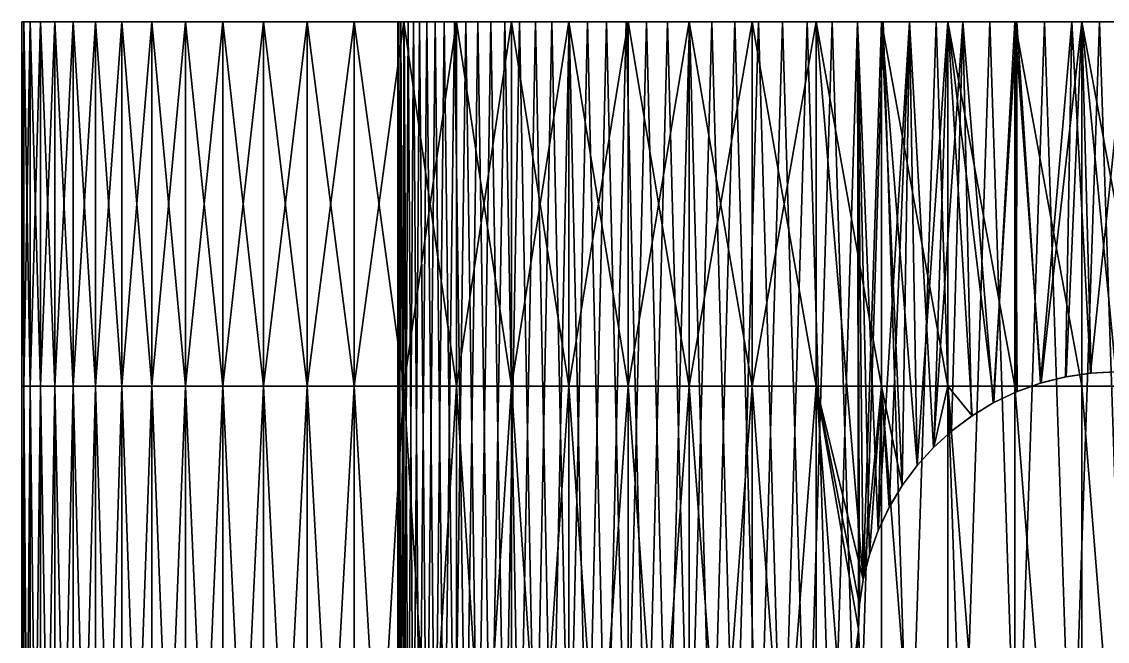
# Model space of a CAD drawing. Extents: x -9 to 9, y 0 to 10.
# Drawn here: x -9 to -0.07, y 4.9 to 10 of the extents above; entities that cross this region are included whole.
import ezdxf

# ---------------------------------------------------------------- set-up
doc = ezdxf.new("R2010")
doc.units = 0
doc.layers.get('0').update_dxf_attribs({"linetype": 'CONTINUOUS'})

msp = doc.modelspace()

# ---------------------------------------------------------------- linework, layer by layer
for points in [[(-8.98293, 10, -0.554048), (-8.98293, 7, -0.554048), (-9, 10)], [(-9, 10), (-8.98293, 7, -0.554048), (-9, 7)], [(-9, 10), (-9, 7), (-8.98293, 10, 0.554048)], [(-8.98293, 10, 0.554048), (-9, 7), (-8.98293, 7, 0.554048)], [(-8.98293, 10, 0.554048), (-5.89726, 10, 0.405485), (-9, 10)], [(-9, 10), (-5.89726, 10, 0.405485), (-5.905853, 10, -0.048532)], [(-9, 10), (-5.905853, 10, -0.048532), (-8.98293, 10, -0.554048)], [(-8.931785, 10, -1.105995), (-8.931785, 7, -1.105995), (-8.98293, 10, -0.554048)], [(-8.98293, 10, -0.554048), (-8.931785, 7, -1.105995), (-8.98293, 7, -0.554048)], [(-8.98293, 10, 0.554048), (-8.98293, 7, 0.554048), (-8.931785, 10, 1.105995)], [(-8.931785, 10, 1.105995), (-8.98293, 7, 0.554048), (-8.931785, 7, 1.105995)], [(-8.931785, 10, 1.105995), (-5.89726, 10, 0.405485), (-8.98293, 10, 0.554048)], [(-8.98293, 10, -0.554048), (-5.905853, 10, -0.048532), (-5.880085, 10, -0.501898)], [(-8.98293, 10, -0.554048), (-5.880085, 10, -0.501898), (-8.931785, 10, -1.105995)], [(-8.846758, 10, -1.653746), (-8.846758, 7, -1.653746), (-8.931785, 10, -1.105995)], [(-8.931785, 10, -1.105995), (-8.846758, 7, -1.653746), (-8.931785, 7, -1.105995)], [(-8.931785, 10, 1.105995), (-8.931785, 7, 1.105995), (-8.846758, 10, 1.653746)], [(-8.846758, 10, 1.653746), (-8.931785, 7, 1.105995), (-8.846758, 7, 1.653746)], [(-8.846758, 10, 1.653746), (-5.854354, 10, 0.857551), (-8.931785, 10, 1.105995)], [(-8.931785, 10, 1.105995), (-5.854354, 10, 0.857551), (-5.89726, 10, 0.405485)], [(-8.931785, 10, -1.105995), (-5.880085, 10, -0.501898), (-5.820104, 10, -0.952017)], [(-8.931785, 10, -1.105995), (-5.820104, 10, -0.952017), (-8.846758, 10, -1.653746)], [(-8.728172, 10, -2.195224), (-8.728172, 7, -2.195224), (-8.846758, 10, -1.653746)], [(-8.846758, 10, -1.653746), (-8.728172, 7, -2.195224), (-8.846758, 7, -1.653746)], [(-8.846758, 10, 1.653746), (-8.846758, 7, 1.653746), (-8.728172, 10, 2.195224)], [(-8.728172, 10, 2.195224), (-8.846758, 7, 1.653746), (-8.728172, 7, 2.195224)], [(-8.728172, 10, 2.195224), (-5.777382, 10, 1.305077), (-8.846758, 10, 1.653746)], [(-8.846758, 10, 1.653746), (-5.777382, 10, 1.305077), (-5.854354, 10, 0.857551)], [(-8.846758, 10, -1.653746), (-5.820104, 10, -0.952017), (-5.726252, 10, -1.39631)], [(-8.846758, 10, -1.653746), (-5.726252, 10, -1.39631), (-8.728172, 10, -2.195224)], [(-8.576478, 10, -2.728374), (-8.576478, 7, -2.728374), (-8.728172, 10, -2.195224)], [(-8.728172, 10, -2.195224), (-8.576478, 7, -2.728374), (-8.728172, 7, -2.195224)], [(-8.728172, 10, 2.195224), (-8.728172, 7, 2.195224), (-8.576478, 10, 2.728374)], [(-8.576478, 10, 2.728374), (-8.728172, 7, 2.195224), (-8.576478, 7, 2.728374)], [(-8.576478, 10, 2.728374), (-5.666785, 10, 1.745501), (-8.728172, 10, 2.195224)], [(-8.728172, 10, 2.195224), (-5.666785, 10, 1.745501), (-5.777382, 10, 1.305077)], [(-8.728172, 10, -2.195224), (-5.726252, 10, -1.39631), (-8.576478, 10, -2.728374)], [(-8.39225, 10, -3.251175), (-8.39225, 7, -3.251175), (-8.576478, 10, -2.728374)], [(-8.576478, 10, -2.728374), (-8.39225, 7, -3.251175), (-8.576478, 7, -2.728374)], [(-8.576478, 10, 2.728374), (-8.576478, 7, 2.728374), (-8.39225, 10, 3.251175)], [(-8.39225, 10, 3.251175), (-8.576478, 7, 2.728374), (-8.39225, 7, 3.251175)], [(-8.39225, 10, 3.251175), (-5.523196, 10, 2.176299), (-8.576478, 10, 2.728374)], [(-8.576478, 10, 2.728374), (-5.523196, 10, 2.176299), (-5.666785, 10, 1.745501)], [(-8.576478, 10, -2.728374), (-5.726252, 10, -1.39631), (-5.599068, 10, -1.832233)], [(-8.576478, 10, -2.728374), (-5.599068, 10, -1.832233), (-8.39225, 10, -3.251175)], [(-8.176188, 10, -3.761643), (-8.176188, 7, -3.761643), (-8.39225, 10, -3.251175)], [(-8.39225, 10, -3.251175), (-8.176188, 7, -3.761643), (-8.39225, 7, -3.251175)], [(-8.39225, 10, 3.251175), (-8.39225, 7, 3.251175), (-8.176188, 10, 3.761643)], [(-8.176188, 10, 3.761643), (-8.39225, 7, 3.251175), (-8.176188, 7, 3.761643)], [(-8.176188, 10, 3.761643), (-5.523196, 10, 2.176299), (-8.39225, 10, 3.251175)], [(-8.39225, 10, -3.251175), (-5.599068, 10, -1.832233), (-5.439279, 10, -2.257289)], [(-8.39225, 10, -3.251175), (-5.439279, 10, -2.257289), (-8.176188, 10, -3.761643)], [(-7.92911, 10, -4.257842), (-7.92911, 7, -4.257842), (-8.176188, 10, -3.761643)], [(-8.176188, 10, -3.761643), (-7.92911, 7, -4.257842), (-8.176188, 7, -3.761643)], [(-8.176188, 10, 3.761643), (-8.176188, 7, 3.761643), (-7.92911, 10, 4.257842)], [(-7.92911, 10, 4.257842), (-8.176188, 7, 3.761643), (-7.92911, 7, 4.257842)], [(-7.92911, 10, 4.257842), (-5.347437, 10, 2.595004), (-8.176188, 10, 3.761643)], [(-8.176188, 10, 3.761643), (-5.347437, 10, 2.595004), (-5.523196, 10, 2.176299)], [(-8.176188, 10, -3.761643), (-5.439279, 10, -2.257289), (-5.247802, 10, -2.669043)], [(-8.176188, 10, -3.761643), (-5.247802, 10, -2.669043), (-7.92911, 10, -4.257842)], [(-7.651954, 10, -4.737889), (-7.651954, 7, -4.737889), (-7.92911, 10, -4.257842)], [(-7.92911, 10, -4.257842), (-7.651954, 7, -4.737889), (-7.92911, 7, -4.257842)], [(-7.92911, 10, 4.257842), (-7.92911, 7, 4.257842), (-7.651954, 10, 4.737889)], [(-7.651954, 10, 4.737889), (-7.92911, 7, 4.257842), (-7.651954, 7, 4.737889)], [(-7.651954, 10, 4.737889), (-5.140516, 10, 2.999217), (-7.92911, 10, 4.257842)], [(-7.92911, 10, 4.257842), (-5.140516, 10, 2.999217), (-5.347437, 10, 2.595004)], [(-7.92911, 10, -4.257842), (-5.247802, 10, -2.669043), (-5.025733, 10, -3.065136)], [(-7.92911, 10, -4.257842), (-5.025733, 10, -3.065136), (-7.651954, 10, -4.737889)], [(-7.345772, 10, -5.199965), (-7.345772, 7, -5.199965), (-7.651954, 10, -4.737889)], [(-7.651954, 10, -4.737889), (-7.345772, 7, -5.199965), (-7.651954, 7, -4.737889)], [(-7.651954, 10, 4.737889), (-7.651954, 7, 4.737889), (-7.345772, 10, 5.199965)], [(-7.345772, 10, 5.199965), (-7.651954, 7, 4.737889), (-7.345772, 7, 5.199965)], [(-7.345772, 10, 5.199965), (-4.903617, 10, 3.386623), (-7.651954, 10, 4.737889)], [(-7.651954, 10, 4.737889), (-4.903617, 10, 3.386623), (-5.140516, 10, 2.999217)], [(-7.651954, 10, -4.737889), (-5.025733, 10, -3.065136), (-7.345772, 10, -5.199965)], [(-7.011725, 10, -5.642314), (-7.011725, 7, -5.642314), (-7.345772, 10, -5.199965)], [(-7.345772, 10, -5.199965), (-7.011725, 7, -5.642314), (-7.345772, 7, -5.199965)], [(-7.345772, 10, 5.199965), (-7.345772, 7, 5.199965), (-7.011725, 10, 5.642314)], [(-7.011725, 10, 5.642314), (-7.345772, 7, 5.199965), (-7.011725, 7, 5.642314)], [(-7.011725, 10, 5.642314), (-4.638098, 10, 3.755004), (-7.345772, 10, 5.199965)], [(-7.345772, 10, 5.199965), (-4.638098, 10, 3.755004), (-4.903617, 10, 3.386623)], [(-7.345772, 10, -5.199965), (-5.025733, 10, -3.065136), (-4.774343, 10, -3.4433)], [(-7.345772, 10, -5.199965), (-4.774343, 10, -3.4433), (-7.011725, 10, -5.642314)], [(-6.65108, 10, -6.063261), (-6.65108, 7, -6.063261), (-7.011725, 10, -5.642314)], [(-7.011725, 10, -5.642314), (-6.65108, 7, -6.063261), (-7.011725, 7, -5.642314)], [(-7.011725, 10, 5.642314), (-7.011725, 7, 5.642314), (-6.65108, 10, 6.063261)], [(-6.65108, 10, 6.063261), (-7.011725, 7, 5.642314), (-6.65108, 7, 6.063261)], [(-6.65108, 10, 6.063261), (-4.638098, 10, 3.755004), (-7.011725, 10, 5.642314)], [(-7.011725, 10, -5.642314), (-4.774343, 10, -3.4433), (-4.495074, 10, -3.801369)], [(-7.011725, 10, -5.642314), (-4.495074, 10, -3.801369), (-6.65108, 10, -6.063261)], [(-6.265205, 10, -6.461207), (-6.265205, 7, -6.461207), (-6.65108, 10, -6.063261)], [(-6.65108, 10, -6.063261), (-6.265205, 7, -6.461207), (-6.65108, 7, -6.063261)], [(-6.65108, 10, 6.063261), (-6.65108, 7, 6.063261), (-6.265205, 10, 6.461207)], [(-6.265205, 10, 6.461207), (-6.65108, 7, 6.063261), (-6.265205, 7, 6.461207)], [(-6.265205, 10, 6.461207), (-4.345479, 10, 4.102248), (-6.65108, 10, 6.063261)], [(-6.65108, 10, 6.063261), (-4.345479, 10, 4.102248), (-4.638098, 10, 3.755004)], [(-6.65108, 10, -6.063261), (-4.495074, 10, -3.801369), (-4.189524, 10, -4.137292)], [(-6.65108, 10, -6.063261), (-4.189524, 10, -4.137292), (-6.265205, 10, -6.461207)], [(-5.855565, 10, -6.834644), (-5.855565, 7, -6.834644), (-6.265205, 10, -6.461207)], [(-6.265205, 10, -6.461207), (-5.855565, 7, -6.834644), (-6.265205, 7, -6.461207)], [(-6.265205, 10, 6.461207), (-6.265205, 7, 6.461207), (-5.855565, 10, 6.834644)], [(-5.855565, 10, 6.834644), (-6.265205, 7, 6.461207), (-5.855565, 7, 6.834644)], [(-5.855565, 10, 6.834644), (-4.027435, 10, 4.426368), (-6.265205, 10, 6.461207)], [(-6.265205, 10, 6.461207), (-4.027435, 10, 4.426368), (-4.345479, 10, 4.102248)], [(-6.265205, 10, -6.461207), (-4.189524, 10, -4.137292), (-3.859444, 10, -4.449144)], [(-6.265205, 10, -6.461207), (-3.859444, 10, -4.449144), (-5.855565, 10, -6.834644)], [(-5.880085, 10, -0.501898), (-5.905853, 10, -0.048532), (-5.89726, 3.25, -0.275459)], [(-5.89726, 3.25, -0.275459), (-5.905853, 10, -0.048532), (-5.905853, 3.25, 0.178558)], [(-5.905853, 10, -0.048532), (-5.89726, 10, 0.405485), (-5.905853, 3.25, 0.178558)], [(-5.905853, 3.25, 0.178558), (-5.89726, 10, 0.405485), (-5.880085, 3.25, 0.631924)], [(-5.854354, 3.25, -0.727525), (-5.880085, 10, -0.501898), (-5.89726, 3.25, -0.275459)], [(-5.89726, 10, 0.405485), (-5.854354, 10, 0.857551), (-5.880085, 3.25, 0.631924)], [(-5.820104, 10, -0.952017), (-5.880085, 10, -0.501898), (-5.854354, 3.25, -0.727525)], [(-5.880085, 3.25, 0.631924), (-5.854354, 10, 0.857551), (-5.820104, 3.25, 1.082043)], [(-5.423712, 10, -7.182155), (-5.423712, 7, -7.182155), (-5.855565, 10, -6.834644)], [(-5.855565, 10, -6.834644), (-5.423712, 7, -7.182155), (-5.855565, 7, -6.834644)], [(-5.855565, 10, 6.834644), (-5.855565, 7, 6.834644), (-5.423712, 10, 7.182155)], [(-5.423712, 10, 7.182155), (-5.855565, 7, 6.834644), (-5.423712, 7, 7.182155)], [(-5.423712, 10, 7.182155), (-3.685791, 10, 4.725506), (-5.855565, 10, 6.834644)], [(-5.855565, 10, 6.834644), (-3.685791, 10, 4.725506), (-4.027435, 10, 4.426368)], [(-5.855565, 10, -6.834644), (-3.859444, 10, -4.449144), (-5.423712, 10, -7.182155)], [(-5.777382, 3.25, -1.175051), (-5.820104, 10, -0.952017), (-5.854354, 3.25, -0.727525)], [(-5.854354, 10, 0.857551), (-5.777382, 10, 1.305077), (-5.820104, 3.25, 1.082043)], [(-5.726252, 10, -1.39631), (-5.820104, 10, -0.952017), (-5.777382, 3.25, -1.175051)], [(-5.820104, 3.25, 1.082043), (-5.777382, 10, 1.305077), (-5.726252, 3.25, 1.526336)], [(-5.666785, 3.25, -1.615475), (-5.726252, 10, -1.39631), (-5.777382, 3.25, -1.175051)], [(-5.777382, 10, 1.305077), (-5.666785, 10, 1.745501), (-5.726252, 3.25, 1.526336)], [(-5.599068, 10, -1.832233), (-5.726252, 10, -1.39631), (-5.666785, 3.25, -1.615475)], [(-5.726252, 3.25, 1.526336), (-5.666785, 10, 1.745501), (-5.599068, 3.25, 1.962259)], [(-5.523196, 3.25, -2.046273), (-5.599068, 10, -1.832233), (-5.666785, 3.25, -1.615475)], [(-5.666785, 10, 1.745501), (-5.523196, 10, 2.176299), (-5.599068, 3.25, 1.962259)], [(-5.439279, 10, -2.257289), (-5.599068, 10, -1.832233), (-5.523196, 3.25, -2.046273)], [(-5.599068, 3.25, 1.962259), (-5.523196, 10, 2.176299), (-5.439279, 3.25, 2.387315)], [(-5.347437, 3.25, -2.464978), (-5.439279, 10, -2.257289), (-5.523196, 3.25, -2.046273)], [(-5.523196, 10, 2.176299), (-5.347437, 10, 2.595004), (-5.439279, 3.25, 2.387315)], [(-5.247802, 10, -2.669043), (-5.439279, 10, -2.257289), (-5.347437, 3.25, -2.464978)], [(-5.439279, 3.25, 2.387315), (-5.347437, 10, 2.595004), (-5.247802, 3.25, 2.799069)], [(-4.971285, 10, -7.502421), (-4.971285, 7, -7.502421), (-5.423712, 10, -7.182155)], [(-5.423712, 10, -7.182155), (-4.971285, 7, -7.502421), (-5.423712, 7, -7.182155)], [(-5.423712, 10, 7.182155), (-5.423712, 7, 7.182155), (-4.971285, 10, 7.502421)], [(-4.971285, 10, 7.502421), (-5.423712, 7, 7.182155), (-4.971285, 7, 7.502421)], [(-4.971285, 10, 7.502421), (-3.322501, 10, 4.997949), (-5.423712, 10, 7.182155)], [(-5.423712, 10, 7.182155), (-3.322501, 10, 4.997949), (-3.685791, 10, 4.725506)], [(-5.423712, 10, -7.182155), (-3.859444, 10, -4.449144), (-3.506724, 10, -4.735139)], [(-5.423712, 10, -7.182155), (-3.506724, 10, -4.735139), (-4.971285, 10, -7.502421)], [(-5.140516, 3.25, -2.869191), (-5.247802, 10, -2.669043), (-5.347437, 3.25, -2.464978)], [(-5.347437, 10, 2.595004), (-5.140516, 10, 2.999217), (-5.247802, 3.25, 2.799069)], [(-5.025733, 10, -3.065136), (-5.247802, 10, -2.669043), (-5.140516, 3.25, -2.869191)], [(-5.247802, 3.25, 2.799069), (-5.140516, 10, 2.999217), (-5.025733, 3.25, 3.195162)], [(-4.903617, 3.25, -3.256597), (-5.025733, 10, -3.065136), (-5.140516, 3.25, -2.869191)], [(-5.140516, 10, 2.999217), (-4.903617, 10, 3.386623), (-5.025733, 3.25, 3.195162)], [(-4.774343, 10, -3.4433), (-5.025733, 10, -3.065136), (-4.903617, 3.25, -3.256597)], [(-5.025733, 3.25, 3.195162), (-4.903617, 10, 3.386623), (-4.774343, 3.25, 3.573326)], [(-4.5, 10, -7.794229), (-4.5, 7, -7.794229), (-4.971285, 10, -7.502421)], [(-4.971285, 10, -7.502421), (-4.5, 7, -7.794229), (-4.971285, 7, -7.502421)], [(-4.971285, 10, 7.502421), (-4.971285, 7, 7.502421), (-4.5, 10, 7.794229)], [(-4.5, 10, 7.794229), (-4.971285, 7, 7.502421), (-4.5, 7, 7.794229)], [(-4.5, 10, 7.794229), (-3.322501, 10, 4.997949), (-4.971285, 10, 7.502421)], [(-4.971285, 10, -7.502421), (-3.506724, 10, -4.735139), (-3.133385, 10, -4.99364)], [(-4.971285, 10, -7.502421), (-3.133385, 10, -4.99364), (-4.5, 10, -7.794229)], [(-4.638098, 3.25, -3.624978), (-4.774343, 10, -3.4433), (-4.903617, 3.25, -3.256597)], [(-4.903617, 10, 3.386623), (-4.638098, 10, 3.755004), (-4.774343, 3.25, 3.573326)], [(-4.495074, 10, -3.801369), (-4.774343, 10, -3.4433), (-4.638098, 3.25, -3.624978)], [(-4.774343, 3.25, 3.573326), (-4.638098, 10, 3.755004), (-4.495074, 3.25, 3.931395)], [(-4.345479, 3.25, -3.972222), (-4.495074, 10, -3.801369), (-4.638098, 3.25, -3.624978)], [(-4.638098, 10, 3.755004), (-4.345479, 10, 4.102248), (-4.495074, 3.25, 3.931395)], [(-4.011645, 10, -8.05647), (-4.011645, 7, -8.05647), (-4.5, 10, -7.794229)], [(-4.5, 10, -7.794229), (-4.011645, 7, -8.05647), (-4.5, 7, -7.794229)], [(-4.5, 10, 7.794229), (-4.5, 7, 7.794229), (-4.011645, 10, 8.05647)], [(-4.011645, 10, 8.05647), (-4.5, 7, 7.794229), (-4.011645, 7, 8.05647)], [(-4.011645, 10, 8.05647), (-2.939647, 10, 5.242137), (-4.5, 10, 7.794229)], [(-4.5, 10, 7.794229), (-2.939647, 10, 5.242137), (-3.322501, 10, 4.997949)], [(-4.5, 10, -7.794229), (-3.133385, 10, -4.99364), (-2.741565, 10, -5.223166)], [(-4.5, 10, -7.794229), (-2.741565, 10, -5.223166), (-4.011645, 10, -8.05647)], [(-4.189524, 10, -4.137292), (-4.495074, 10, -3.801369), (-4.345479, 3.25, -3.972222)], [(-4.495074, 3.25, 3.931395), (-4.345479, 10, 4.102248), (-4.189524, 3.25, 4.267318)], [(-4.027435, 3.25, -4.296342), (-4.189524, 10, -4.137292), (-4.345479, 3.25, -3.972222)], [(-4.345479, 10, 4.102248), (-4.027435, 10, 4.426368), (-4.189524, 3.25, 4.267318)], [(-3.859444, 10, -4.449144), (-4.189524, 10, -4.137292), (-4.027435, 3.25, -4.296342)], [(-4.189524, 3.25, 4.267318), (-4.027435, 10, 4.426368), (-3.859444, 3.25, 4.57917)], [(-3.685791, 3.25, -4.59548), (-3.859444, 10, -4.449144), (-4.027435, 3.25, -4.296342)], [(-4.027435, 10, 4.426368), (-3.685791, 10, 4.725506), (-3.859444, 3.25, 4.57917)], [(-3.508073, 10, -8.28815), (-3.508073, 7, -8.28815), (-4.011645, 10, -8.05647)], [(-4.011645, 10, -8.05647), (-3.508073, 7, -8.28815), (-4.011645, 7, -8.05647)], [(-4.011645, 10, 8.05647), (-4.011645, 7, 8.05647), (-3.508073, 10, 8.28815)], [(-3.508073, 10, 8.28815), (-4.011645, 7, 8.05647), (-3.508073, 7, 8.28815)], [(-3.508073, 10, 8.28815), (-2.539422, 10, 5.456671), (-4.011645, 10, 8.05647)], [(-4.011645, 10, 8.05647), (-2.539422, 10, 5.456671), (-2.939647, 10, 5.242137)], [(-4.011645, 10, -8.05647), (-2.741565, 10, -5.223166), (-2.333508, 10, -5.4224)], [(-4.011645, 10, -8.05647), (-2.333508, 10, -5.4224), (-3.508073, 10, -8.28815)], [(-3.506724, 10, -4.735139), (-3.859444, 10, -4.449144), (-3.685791, 3.25, -4.59548)], [(-3.859444, 3.25, 4.57917), (-3.685791, 10, 4.725506), (-3.506724, 3.25, 4.865166)], [(-3.322501, 3.25, -4.867923), (-3.506724, 10, -4.735139), (-3.685791, 3.25, -4.59548)], [(-3.685791, 10, 4.725506), (-3.322501, 10, 4.997949), (-3.506724, 3.25, 4.865166)], [(-2.991193, 10, -8.48839), (-2.991193, 7, -8.48839), (-3.508073, 10, -8.28815)], [(-3.508073, 10, -8.28815), (-2.991193, 7, -8.48839), (-3.508073, 7, -8.28815)], [(-3.508073, 10, 8.28815), (-3.508073, 7, 8.28815), (-2.991193, 10, 8.48839)], [(-2.991193, 10, 8.48839), (-3.508073, 7, 8.28815), (-2.991193, 7, 8.48839)], [(-2.991193, 10, 8.48839), (-2.124119, 10, 5.640321), (-3.508073, 10, 8.28815)], [(-3.508073, 10, 8.28815), (-2.124119, 10, 5.640321), (-2.539422, 10, 5.456671)], [(-3.508073, 10, -8.28815), (-2.333508, 10, -5.4224), (-1.911553, 10, -5.590204)], [(-3.508073, 10, -8.28815), (-1.911553, 10, -5.590204), (-2.991193, 10, -8.48839)], [(-3.133385, 10, -4.99364), (-3.506724, 10, -4.735139), (-3.322501, 3.25, -4.867923)], [(-3.506724, 3.25, 4.865166), (-3.322501, 10, 4.997949), (-3.133385, 3.25, 5.123666)], [(-2.939647, 3.25, -5.112111), (-3.133385, 10, -4.99364), (-3.322501, 3.25, -4.867923)], [(-3.322501, 10, 4.997949), (-2.939647, 10, 5.242137), (-3.133385, 3.25, 5.123666)], [(-2.741565, 10, -5.223166), (-3.133385, 10, -4.99364), (-2.939647, 3.25, -5.112111)], [(-3.133385, 3.25, 5.123666), (-2.939647, 10, 5.242137), (-2.741565, 3.25, 5.353191)], [(-2.462967, 10, -8.656431), (-2.462967, 7, -8.656431), (-2.991193, 10, -8.48839)], [(-2.991193, 10, -8.48839), (-2.462967, 7, -8.656431), (-2.991193, 7, -8.48839)], [(-2.991193, 10, 8.48839), (-2.991193, 7, 8.48839), (-2.462967, 10, 8.656431)], [(-2.462967, 10, 8.656431), (-2.991193, 7, 8.48839), (-2.462967, 7, 8.656431)], [(-2.462967, 10, 8.656431), (-1.696115, 10, 5.792037), (-2.991193, 10, 8.48839)], [(-2.991193, 10, 8.48839), (-1.696115, 10, 5.792037), (-2.124119, 10, 5.640321)], [(-2.991193, 10, -8.48839), (-1.911553, 10, -5.590204), (-2.462967, 10, -8.656431)], [(-2.539422, 3.25, -5.326645), (-2.741565, 10, -5.223166), (-2.939647, 3.25, -5.112111)], [(-2.939647, 10, 5.242137), (-2.539422, 10, 5.456671), (-2.741565, 3.25, 5.353191)], [(-2.333508, 10, -5.4224), (-2.741565, 10, -5.223166), (-2.539422, 3.25, -5.326645)], [(-2.741565, 3.25, 5.353191), (-2.539422, 10, 5.456671), (-2.333508, 3.25, 5.552426)], [(-2.124119, 3.25, -5.510295), (-2.333508, 10, -5.4224), (-2.539422, 3.25, -5.326645)], [(-2.539422, 10, 5.456671), (-2.124119, 10, 5.640321), (-2.333508, 3.25, 5.552426)], [(-1.925398, 10, -8.791635), (-1.925398, 7, -8.791635), (-2.462967, 10, -8.656431)], [(-2.462967, 10, -8.656431), (-1.925398, 7, -8.791635), (-2.462967, 7, -8.656431)], [(-2.462967, 10, 8.656431), (-2.462967, 7, 8.656431), (-2.076709, 5.408095, 8.757227)], [(-2.076709, 5.408095, 8.757227), (-1.925398, 10, 8.791635), (-2.462967, 10, 8.656431)], [(-1.925398, 10, 8.791635), (-1.257863, 10, 5.910949), (-2.462967, 10, 8.656431)], [(-2.462967, 10, 8.656431), (-1.257863, 10, 5.910949), (-1.696115, 10, 5.792037)], [(-2.462967, 10, -8.656431), (-1.911553, 10, -5.590204), (-1.478115, 10, -5.725615)], [(-2.462967, 10, -8.656431), (-1.478115, 10, -5.725615), (-1.925398, 10, -8.791635)], [(-2.124119, 10, 5.640321), (-2.117, 5, 5.643147), (-2.333508, 3.25, 5.552426)], [(-1.911553, 10, -5.590204), (-2.333508, 10, -5.4224), (-2.124119, 3.25, -5.510295)], [(-1.696115, 10, 5.792037), (-1.954776, 5.812735, 5.704722), (-2.124119, 10, 5.640321)], [(-2.124119, 10, 5.640321), (-1.954776, 5.812735, 5.704722), (-2.025742, 5.613759, 5.678537)], [(-2.124119, 10, 5.640321), (-2.025742, 5.613759, 5.678537), (-2.076437, 5.409469, 5.659211)], [(-2.076437, 5.409469, 5.659211), (-2.106858, 5.203627, 5.647247), (-2.124119, 10, 5.640321)], [(-2.124119, 10, 5.640321), (-2.106858, 5.203627, 5.647247), (-2.117, 5, 5.643147)], [(-1.696115, 3.25, -5.662012), (-1.911553, 10, -5.590204), (-2.124119, 3.25, -5.510295)], [(-2.076709, 5.408095, 8.757227), (-1.925398, 7, 8.791635), (-1.925398, 10, 8.791635)], [(-1.696115, 10, 5.792037), (-1.864031, 6.002903, 5.736799), (-1.954776, 5.812735, 5.704722)], [(-1.380525, 10, -8.893489), (-1.380525, 7, -8.893489), (-1.925398, 10, -8.791635)], [(-1.925398, 10, -8.791635), (-1.380525, 7, -8.893489), (-1.925398, 7, -8.791635)], [(-1.925398, 7, 8.791635), (-1.75586, 6.181642, 8.827003), (-1.925398, 10, 8.791635)], [(-1.925398, 10, 8.791635), (-1.75586, 6.181642, 8.827003), (-1.632458, 6.347379, 8.850677)], [(-1.925398, 10, 8.791635), (-1.632458, 6.347379, 8.850677), (-1.380525, 10, 8.893489)], [(-1.380525, 10, 8.893489), (-1.257863, 10, 5.910949), (-1.925398, 10, 8.791635)], [(-1.925398, 10, -8.791635), (-1.478115, 10, -5.725615), (-1.035677, 10, -5.827858)], [(-1.925398, 10, -8.791635), (-1.035677, 10, -5.827858), (-1.380525, 10, -8.893489)], [(-1.478115, 10, -5.725615), (-1.911553, 10, -5.590204), (-1.696115, 3.25, -5.662012)], [(-1.755861, 6.181676, 5.772925), (-1.864031, 6.002903, 5.736799), (-1.696115, 10, 5.792037)], [(-1.696115, 10, 5.792037), (-1.633071, 6.346651, 5.811289), (-1.755861, 6.181676, 5.772925)], [(-1.257863, 10, 5.910949), (-1.498464, 6.495424, 5.850081), (-1.696115, 10, 5.792037)], [(-1.696115, 10, 5.792037), (-1.498464, 6.495424, 5.850081), (-1.633071, 6.346651, 5.811289)], [(-1.257863, 3.25, -5.780923), (-1.478115, 10, -5.725615), (-1.696115, 3.25, -5.662012)], [(-1.380525, 10, 8.893489), (-1.632458, 6.347379, 8.850677), (-1.497006, 6.496884, 8.874625)], [(-1.350008, 6.630301, 5.888809), (-1.498464, 6.495424, 5.850081), (-1.257863, 10, 5.910949)], [(-1.380525, 10, 8.893489), (-1.497006, 6.496884, 8.874625), (-1.380525, 7, 8.893489)], [(-1.035677, 10, -5.827858), (-1.478115, 10, -5.725615), (-1.257863, 3.25, -5.780923)], [(-0.830415, 10, -8.961608), (-0.830415, 7, -8.961608), (-1.380525, 10, -8.893489)], [(-1.380525, 10, -8.893489), (-0.830415, 7, -8.961608), (-1.380525, 7, -8.893489)], [(-1.380525, 7, 8.893489), (-1.181766, 6.755775, 8.921983), (-1.380525, 10, 8.893489)], [(-1.380525, 10, 8.893489), (-1.181766, 6.755775, 8.921983), (-1.002284, 6.864349, 8.943961)], [(-1.380525, 10, 8.893489), (-1.002284, 6.864349, 8.943961), (-0.830415, 10, 8.961608)], [(-0.830415, 10, 8.961608), (-0.811873, 10, 5.996377), (-1.380525, 10, 8.893489)], [(-1.380525, 10, 8.893489), (-0.811873, 10, 5.996377), (-1.257863, 10, 5.910949)], [(-1.380525, 10, -8.893489), (-1.035677, 10, -5.827858), (-0.586774, 10, -5.896347)], [(-1.380525, 10, -8.893489), (-0.586774, 10, -5.896347), (-0.830415, 10, -8.961608)], [(-1.257863, 10, 5.910949), (-1.185305, 6.753409, 5.927095), (-1.350008, 6.630301, 5.888809)], [(-0.811873, 10, 5.996377), (-1.006758, 6.861944, 5.963262), (-1.257863, 10, 5.910949)], [(-1.257863, 10, 5.910949), (-1.006758, 6.861944, 5.963262), (-1.185305, 6.753409, 5.927095)], [(-0.811873, 3.25, -5.866351), (-1.035677, 10, -5.827858), (-1.257863, 3.25, -5.780923)], [(-0.586774, 10, -5.896347), (-1.035677, 10, -5.827858), (-0.811873, 3.25, -5.866351)], [(-0.811873, 10, 5.996377), (-0.816765, 6.953096, 5.995628), (-1.006758, 6.861944, 5.963262)], [(-0.830415, 10, 8.961608), (-1.002284, 6.864349, 8.943961), (-0.811569, 6.955261, 8.963334)], [(-0.277156, 10, -8.995731), (-0.277156, 7, -8.995731), (-0.830415, 10, -8.961608)], [(-0.830415, 10, -8.961608), (-0.277156, 7, -8.995731), (-0.830415, 7, -8.961608)], [(-0.830415, 10, 8.961608), (-0.811569, 6.955261, 8.963334), (-0.612327, 7.026176, 8.97902)], [(-0.830415, 10, 8.961608), (-0.612327, 7.026176, 8.97902), (-0.277156, 10, 8.995731)], [(-0.277156, 10, 8.995731), (-0.3607, 10, 6.047829), (-0.830415, 10, 8.961608)], [(-0.830415, 10, 8.961608), (-0.3607, 10, 6.047829), (-0.811873, 10, 5.996377)], [(-0.830415, 10, -8.961608), (-0.586774, 10, -5.896347), (-0.133977, 10, -5.930689)], [(-0.830415, 10, -8.961608), (-0.133977, 10, -5.930689), (-0.277156, 10, -8.995731)], [(-0.811873, 10, 5.996377), (-0.617911, 7.024486, 6.022557), (-0.816765, 6.953096, 5.995628)], [(-0.3607, 10, 6.047829), (-0.617911, 7.024486, 6.022557), (-0.811873, 10, 5.996377)], [(-0.3607, 3.25, -5.917803), (-0.586774, 10, -5.896347), (-0.811873, 3.25, -5.866351)], [(-0.3607, 10, 6.047829), (-0.413684, 7.0756, 6.043244), (-0.617911, 7.024486, 6.022557)], [(-0.277156, 10, 8.995731), (-0.612327, 7.026176, 8.97902), (-0.408122, 7.076703, 8.990518)], [(-0.133977, 10, -5.930689), (-0.586774, 10, -5.896347), (-0.3607, 3.25, -5.917803)], [(-0.3607, 10, 6.047829), (-0.207844, 7.106437, 6.057272), (-0.413684, 7.0756, 6.043244)], [(-0.277156, 10, 8.995731), (-0.408122, 7.076703, 8.990518), (-0.202748, 7.106943, 8.99759)], [(0.093072, 10, 6.065013), (-0.207844, 7.106437, 6.057272), (-0.3607, 10, 6.047829)], [(0.093072, 3.25, -5.934987), (-0.133977, 10, -5.930689), (-0.3607, 3.25, -5.917803)], [(-0.3607, 10, 6.047829), (-0.277156, 10, 8.995731), (0.093072, 10, 6.065013)], [(0.277156, 10, -8.995731), (0.277156, 7, -8.995731), (-0.277156, 10, -8.995731)], [(-0.277156, 10, -8.995731), (0.277156, 7, -8.995731), (-0.277156, 7, -8.995731)], [(-0.202748, 7.106943, 8.99759), (0, 7.117, 9), (-0.277156, 10, 8.995731)], [(-0.277156, 10, 8.995731), (0, 7.117, 9), (0.277156, 10, 8.995731)], [(0.093072, 10, 6.065013), (-0.277156, 10, 8.995731), (0.277156, 10, 8.995731)], [(-0.277156, 10, -8.995731), (-0.133977, 10, -5.930689), (0.277156, 10, -8.995731)], [(-0.004153, 7.116996, 6.064225), (-0.207844, 7.106437, 6.057272), (0.093072, 10, 6.065013)], [(0.320121, 10, -5.930689), (-0.133977, 10, -5.930689), (0.093072, 3.25, -5.934987)], [(0.277156, 10, -8.995731), (-0.133977, 10, -5.930689), (0.320121, 10, -5.930689)], [(-0.413684, 7.0756, 6.043244), (-0.612327, 7.026176, 8.97902), (-0.617911, 7.024486, 6.022557)], [(-0.413684, 7.0756, 6.043244), (-0.408122, 7.076703, 8.990518), (-0.612327, 7.026176, 8.97902)], [(-0.207844, 7.106437, 6.057272), (-0.408122, 7.076703, 8.990518), (-0.413684, 7.0756, 6.043244)], [(-0.207844, 7.106437, 6.057272), (-0.202748, 7.106943, 8.99759), (-0.408122, 7.076703, 8.990518)], [(-0.004153, 7.116996, 6.064225), (-0.202748, 7.106943, 8.99759), (-0.207844, 7.106437, 6.057272)], [(-0.004153, 7.116996, 6.064225), (0, 7.117, 9), (-0.202748, 7.106943, 8.99759)], [(-8.98293, 7, -0.554048), (-8.98293, 0, -0.554048), (-9, 7)], [(-9, 7), (-8.98293, 0, -0.554048), (-9, 0)], [(-9, 7), (-9, 0), (-8.98293, 7, 0.554048)], [(-8.98293, 7, 0.554048), (-9, 0), (-8.98293, 0, 0.554048)], [(-8.931785, 7, -1.105995), (-8.931785, 0, -1.105995), (-8.98293, 7, -0.554048)], [(-8.98293, 7, -0.554048), (-8.931785, 0, -1.105995), (-8.98293, 0, -0.554048)], [(-8.98293, 7, 0.554048), (-8.98293, 0, 0.554048), (-8.931785, 7, 1.105995)], [(-8.931785, 7, 1.105995), (-8.98293, 0, 0.554048), (-8.931785, 0, 1.105995)], [(-8.846758, 7, -1.653746), (-8.846758, 0, -1.653746), (-8.931785, 7, -1.105995)], [(-8.931785, 7, -1.105995), (-8.846758, 0, -1.653746), (-8.931785, 0, -1.105995)], [(-8.931785, 7, 1.105995), (-8.931785, 0, 1.105995), (-8.846758, 7, 1.653746)], [(-8.846758, 7, 1.653746), (-8.931785, 0, 1.105995), (-8.846758, 0, 1.653746)], [(-8.728172, 7, -2.195224), (-8.728172, 0, -2.195224), (-8.846758, 7, -1.653746)], [(-8.846758, 7, -1.653746), (-8.728172, 0, -2.195224), (-8.846758, 0, -1.653746)], [(-8.846758, 7, 1.653746), (-8.846758, 0, 1.653746), (-8.728172, 7, 2.195224)], [(-8.728172, 7, 2.195224), (-8.846758, 0, 1.653746), (-8.728172, 0, 2.195224)], [(-8.576478, 7, -2.728374), (-8.576478, 0, -2.728374), (-8.728172, 7, -2.195224)], [(-8.728172, 7, -2.195224), (-8.576478, 0, -2.728374), (-8.728172, 0, -2.195224)], [(-8.728172, 7, 2.195224), (-8.728172, 0, 2.195224), (-8.576478, 7, 2.728374)], [(-8.576478, 7, 2.728374), (-8.728172, 0, 2.195224), (-8.576478, 0, 2.728374)], [(-8.39225, 7, -3.251175), (-8.39225, 0, -3.251175), (-8.576478, 7, -2.728374)], [(-8.576478, 7, -2.728374), (-8.39225, 0, -3.251175), (-8.576478, 0, -2.728374)], [(-8.576478, 7, 2.728374), (-8.576478, 0, 2.728374), (-8.39225, 7, 3.251175)], [(-8.39225, 7, 3.251175), (-8.576478, 0, 2.728374), (-8.39225, 0, 3.251175)], [(-8.176188, 7, -3.761643), (-8.176188, 0, -3.761643), (-8.39225, 7, -3.251175)], [(-8.39225, 7, -3.251175), (-8.176188, 0, -3.761643), (-8.39225, 0, -3.251175)], [(-8.39225, 7, 3.251175), (-8.39225, 0, 3.251175), (-8.176188, 7, 3.761643)], [(-8.176188, 7, 3.761643), (-8.39225, 0, 3.251175), (-8.176188, 0, 3.761643)], [(-7.92911, 7, -4.257842), (-7.92911, 0, -4.257842), (-8.176188, 7, -3.761643)], [(-8.176188, 7, -3.761643), (-7.92911, 0, -4.257842), (-8.176188, 0, -3.761643)], [(-8.176188, 7, 3.761643), (-8.176188, 0, 3.761643), (-7.92911, 7, 4.257842)], [(-7.92911, 7, 4.257842), (-8.176188, 0, 3.761643), (-7.92911, 0, 4.257842)], [(-7.651954, 7, -4.737889), (-7.651954, 0, -4.737889), (-7.92911, 7, -4.257842)], [(-7.92911, 7, -4.257842), (-7.651954, 0, -4.737889), (-7.92911, 0, -4.257842)], [(-7.92911, 7, 4.257842), (-7.92911, 0, 4.257842), (-7.651954, 7, 4.737889)], [(-7.651954, 7, 4.737889), (-7.92911, 0, 4.257842), (-7.651954, 0, 4.737889)], [(-7.345772, 7, -5.199965), (-7.345772, 0, -5.199965), (-7.651954, 7, -4.737889)], [(-7.651954, 7, -4.737889), (-7.345772, 0, -5.199965), (-7.651954, 0, -4.737889)], [(-7.651954, 7, 4.737889), (-7.651954, 0, 4.737889), (-7.345772, 7, 5.199965)], [(-7.345772, 7, 5.199965), (-7.651954, 0, 4.737889), (-7.345772, 0, 5.199965)], [(-7.011725, 7, -5.642314), (-7.011725, 0, -5.642314), (-7.345772, 7, -5.199965)], [(-7.345772, 7, -5.199965), (-7.011725, 0, -5.642314), (-7.345772, 0, -5.199965)], [(-7.345772, 7, 5.199965), (-7.345772, 0, 5.199965), (-7.011725, 7, 5.642314)], [(-7.011725, 7, 5.642314), (-7.345772, 0, 5.199965), (-7.011725, 0, 5.642314)], [(-6.65108, 7, -6.063261), (-6.65108, 0, -6.063261), (-7.011725, 7, -5.642314)], [(-7.011725, 7, -5.642314), (-6.65108, 0, -6.063261), (-7.011725, 0, -5.642314)], [(-7.011725, 7, 5.642314), (-7.011725, 0, 5.642314), (-6.65108, 7, 6.063261)], [(-6.65108, 7, 6.063261), (-7.011725, 0, 5.642314), (-6.65108, 0, 6.063261)], [(-6.265205, 7, -6.461207), (-6.265205, 0, -6.461207), (-6.65108, 7, -6.063261)], [(-6.65108, 7, -6.063261), (-6.265205, 0, -6.461207), (-6.65108, 0, -6.063261)], [(-6.65108, 7, 6.063261), (-6.65108, 0, 6.063261), (-6.265205, 7, 6.461207)], [(-6.265205, 7, 6.461207), (-6.65108, 0, 6.063261), (-6.265205, 0, 6.461207)], [(-5.855565, 7, -6.834644), (-5.855565, 0, -6.834644), (-6.265205, 7, -6.461207)], [(-6.265205, 7, -6.461207), (-5.855565, 0, -6.834644), (-6.265205, 0, -6.461207)], [(-6.265205, 7, 6.461207), (-6.265205, 0, 6.461207), (-5.855565, 7, 6.834644)], [(-5.855565, 7, 6.834644), (-6.265205, 0, 6.461207), (-5.855565, 0, 6.834644)], [(-5.423712, 7, -7.182155), (-5.423712, 0, -7.182155), (-5.855565, 7, -6.834644)], [(-5.855565, 7, -6.834644), (-5.423712, 0, -7.182155), (-5.855565, 0, -6.834644)], [(-5.855565, 7, 6.834644), (-5.855565, 0, 6.834644), (-5.423712, 7, 7.182155)], [(-5.423712, 7, 7.182155), (-5.855565, 0, 6.834644), (-5.423712, 0, 7.182155)], [(-4.971285, 7, -7.502421), (-4.971285, 0, -7.502421), (-5.423712, 7, -7.182155)], [(-5.423712, 7, -7.182155), (-4.971285, 0, -7.502421), (-5.423712, 0, -7.182155)], [(-5.423712, 7, 7.182155), (-5.423712, 0, 7.182155), (-4.971285, 7, 7.502421)], [(-4.971285, 7, 7.502421), (-5.423712, 0, 7.182155), (-4.971285, 0, 7.502421)], [(-4.5, 7, -7.794229), (-4.5, 0, -7.794229), (-4.971285, 7, -7.502421)], [(-4.971285, 7, -7.502421), (-4.5, 0, -7.794229), (-4.971285, 0, -7.502421)], [(-4.971285, 7, 7.502421), (-4.971285, 0, 7.502421), (-4.5, 7, 7.794229)], [(-4.5, 7, 7.794229), (-4.971285, 0, 7.502421), (-4.5, 0, 7.794229)], [(-4.011645, 7, -8.05647), (-4.011645, 0, -8.05647), (-4.5, 7, -7.794229)], [(-4.5, 7, -7.794229), (-4.011645, 0, -8.05647), (-4.5, 0, -7.794229)], [(-4.5, 7, 7.794229), (-4.5, 0, 7.794229), (-4.011645, 7, 8.05647)], [(-4.011645, 7, 8.05647), (-4.5, 0, 7.794229), (-4.011645, 0, 8.05647)], [(-3.508073, 7, -8.28815), (-3.508073, 0, -8.28815), (-4.011645, 7, -8.05647)], [(-4.011645, 7, -8.05647), (-3.508073, 0, -8.28815), (-4.011645, 0, -8.05647)], [(-4.011645, 7, 8.05647), (-4.011645, 0, 8.05647), (-3.508073, 7, 8.28815)], [(-3.508073, 7, 8.28815), (-4.011645, 0, 8.05647), (-3.508073, 0, 8.28815)], [(-2.991193, 7, -8.48839), (-2.991193, 0, -8.48839), (-3.508073, 7, -8.28815)], [(-3.508073, 7, -8.28815), (-2.991193, 0, -8.48839), (-3.508073, 0, -8.28815)], [(-3.508073, 7, 8.28815), (-3.508073, 0, 8.28815), (-2.991193, 7, 8.48839)], [(-2.991193, 7, 8.48839), (-3.508073, 0, 8.28815), (-2.991193, 0, 8.48839)], [(-2.462967, 7, -8.656431), (-2.462967, 0, -8.656431), (-2.991193, 7, -8.48839)], [(-2.991193, 7, -8.48839), (-2.462967, 0, -8.656431), (-2.991193, 0, -8.48839)], [(-2.991193, 7, 8.48839), (-2.991193, 0, 8.48839), (-2.462967, 7, 8.656431)], [(-2.462967, 7, 8.656431), (-2.991193, 0, 8.48839), (-2.462967, 0, 8.656431)], [(-2.076709, 5.408095, 8.757227), (-2.462967, 7, 8.656431), (-2.106944, 5.202741, 8.749958)], [(-2.106944, 5.202741, 8.749958), (-2.462967, 7, 8.656431), (-2.117, 5, 8.747475)], [(-2.117, 5, 8.747475), (-2.462967, 7, 8.656431), (-2.462967, 0, 8.656431)], [(-1.925398, 7, -8.791635), (-1.925398, 0, -8.791635), (-2.462967, 7, -8.656431)], [(-2.462967, 7, -8.656431), (-1.925398, 0, -8.791635), (-2.462967, 0, -8.656431)], [(-2.026193, 5.612274, 8.769009), (-1.925398, 7, 8.791635), (-2.076709, 5.408095, 8.757227)], [(-2.026193, 5.612274, 8.769009), (-1.955295, 5.811487, 8.785034), (-1.925398, 7, 8.791635)], [(-1.925398, 7, 8.791635), (-1.955295, 5.811487, 8.785034), (-1.864408, 6.002176, 8.804744)], [(-1.925398, 7, 8.791635), (-1.864408, 6.002176, 8.804744), (-1.75586, 6.181642, 8.827003)], [(-1.380525, 7, -8.893489), (-1.380525, 0, -8.893489), (-1.925398, 7, -8.791635)], [(-1.925398, 7, -8.791635), (-1.380525, 0, -8.893489), (-1.925398, 0, -8.791635)], [(-1.380525, 7, 8.893489), (-1.497006, 6.496884, 8.874625), (-1.347509, 6.63235, 8.898502)], [(-1.380525, 7, 8.893489), (-1.347509, 6.63235, 8.898502), (-1.181766, 6.755775, 8.921983)], [(-0.830415, 7, -8.961608), (-0.830415, 0, -8.961608), (-1.380525, 7, -8.893489)], [(-1.380525, 7, -8.893489), (-0.830415, 0, -8.961608), (-1.380525, 0, -8.893489)], [(-0.277156, 7, -8.995731), (-0.277156, 0, -8.995731), (-0.830415, 7, -8.961608)], [(-0.830415, 7, -8.961608), (-0.277156, 0, -8.995731), (-0.830415, 0, -8.961608)], [(-0.617911, 7.024486, 6.022557), (-0.811569, 6.955261, 8.963334), (-0.816765, 6.953096, 5.995628)], [(-0.617911, 7.024486, 6.022557), (-0.612327, 7.026176, 8.97902), (-0.811569, 6.955261, 8.963334)], [(0.277156, 7, -8.995731), (0.277156, 0, -8.995731), (-0.277156, 7, -8.995731)], [(-0.277156, 7, -8.995731), (0.277156, 0, -8.995731), (-0.277156, 0, -8.995731)], [(-0.816765, 6.953096, 5.995628), (-1.002284, 6.864349, 8.943961), (-1.006758, 6.861944, 5.963262)], [(-0.816765, 6.953096, 5.995628), (-0.811569, 6.955261, 8.963334), (-1.002284, 6.864349, 8.943961)], [(-1.006758, 6.861944, 5.963262), (-1.181766, 6.755775, 8.921983), (-1.185305, 6.753409, 5.927095)], [(-1.006758, 6.861944, 5.963262), (-1.002284, 6.864349, 8.943961), (-1.181766, 6.755775, 8.921983)], [(-1.185305, 6.753409, 5.927095), (-1.347509, 6.63235, 8.898502), (-1.350008, 6.630301, 5.888809)], [(-1.185305, 6.753409, 5.927095), (-1.181766, 6.755775, 8.921983), (-1.347509, 6.63235, 8.898502)], [(-1.350008, 6.630301, 5.888809), (-1.497006, 6.496884, 8.874625), (-1.498464, 6.495424, 5.850081)], [(-1.350008, 6.630301, 5.888809), (-1.347509, 6.63235, 8.898502), (-1.497006, 6.496884, 8.874625)], [(-1.498464, 6.495424, 5.850081), (-1.632458, 6.347379, 8.850677), (-1.633071, 6.346651, 5.811289)], [(-1.498464, 6.495424, 5.850081), (-1.497006, 6.496884, 8.874625), (-1.632458, 6.347379, 8.850677)], [(-1.633071, 6.346651, 5.811289), (-1.75586, 6.181642, 8.827003), (-1.755861, 6.181676, 5.772925)], [(-1.633071, 6.346651, 5.811289), (-1.632458, 6.347379, 8.850677), (-1.75586, 6.181642, 8.827003)], [(-1.755861, 6.181676, 5.772925), (-1.75586, 6.181642, 8.827003), (-1.864408, 6.002176, 8.804744)], [(-1.755861, 6.181676, 5.772925), (-1.864408, 6.002176, 8.804744), (-1.864031, 6.002903, 5.736799)], [(-1.954776, 5.812735, 5.704722), (-1.864408, 6.002176, 8.804744), (-1.955295, 5.811487, 8.785034)], [(-1.864031, 6.002903, 5.736799), (-1.864408, 6.002176, 8.804744), (-1.954776, 5.812735, 5.704722)], [(-2.025742, 5.613759, 5.678537), (-1.955295, 5.811487, 8.785034), (-2.026193, 5.612274, 8.769009)], [(-1.954776, 5.812735, 5.704722), (-1.955295, 5.811487, 8.785034), (-2.025742, 5.613759, 5.678537)], [(-2.076437, 5.409469, 5.659211), (-2.026193, 5.612274, 8.769009), (-2.076709, 5.408095, 8.757227)], [(-2.025742, 5.613759, 5.678537), (-2.026193, 5.612274, 8.769009), (-2.076437, 5.409469, 5.659211)], [(-2.106858, 5.203627, 5.647247), (-2.076709, 5.408095, 8.757227), (-2.106944, 5.202741, 8.749958)], [(-2.076437, 5.409469, 5.659211), (-2.076709, 5.408095, 8.757227), (-2.106858, 5.203627, 5.647247)], [(-2.106858, 5.203627, 5.647247), (-2.106944, 5.202741, 8.749958), (-2.117, 5, 5.643147)], [(-2.117, 5, 5.643147), (-2.106944, 5.202741, 8.749958), (-2.117, 5, 8.747475)], [(-2.117, 5, 8.747475), (-2.462967, 0, 8.656431), (-2.106944, 4.797259, 8.749958)], [(-2.333508, 3.25, 5.552426), (-2.117, 5, 5.643147), (-2.106858, 4.796373, 5.647247)], [(-2.117, 5, 5.643147), (-2.117, 5, 8.747475), (-2.106944, 4.797259, 8.749958)], [(-2.117, 5, 5.643147), (-2.106944, 4.797259, 8.749958), (-2.106858, 4.796373, 5.647247)]]:
    msp.add_3dface(points)

doc.saveas('drawing.dxf')
